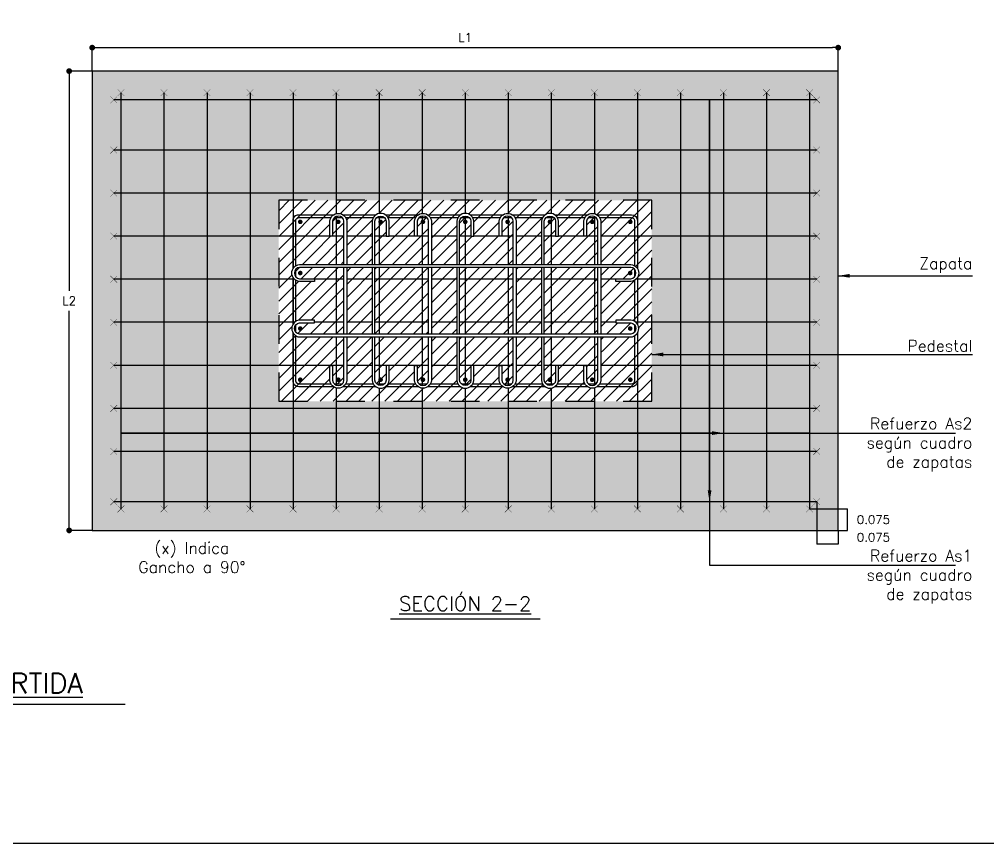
# Model space of a CAD drawing. Header units: millimetres. Extents: x 0 to 197, y -27 to 41.
# Drawn here: x 70.997 to 74.372, y -26.257 to -23.386 of the extents above; entities that cross this region are included whole.
import ezdxf
from ezdxf import colors
from ezdxf.entities.mleader import LeaderData, LeaderLine
from ezdxf.enums import TextEntityAlignment as Align
from ezdxf.math import Vec2, Vec3

# ---------------------------------------------------------------- set-up
doc = ezdxf.new("R2010")
doc.units = ezdxf.units.MM
doc.header["$LTSCALE"] = 0.01
doc.header["$PDMODE"] = 3
doc.linetypes.add('DASHED2', pattern=[0.375, 0.25, -0.125])
for name, color, linetype in [('FC_COTAS', 1, 'Continuous'), ('FC_COTAS @ 100', 1, 'Continuous'), ('FC_COTAS @ 20', 1, 'Continuous'), ('FC_HATCH 253', 253, 'Continuous'), ('FC_HATCH ZAPATAS', 254, 'Continuous'), ('FC_PROYECCION', 6, 'DASHED2'), ('FC_R-140', 2, 'Continuous'), ('FC_R-200', 5, 'Continuous'), ('FC_R-80', 11, 'Continuous'), ('FC_R-80 @ 20', 11, 'Continuous'), ('FC_REFUERZO', 5, 'Continuous'), ('FC_ZAPATAS', 3, 'Continuous')]:
    doc.layers.add(name, color=color, linetype=linetype)
doc.layers.add('FC_HOJA', color=230, linetype='Continuous', plot=False)
doc.styles.add('FC_TEXT', font='romans.shx', dxfattribs={"height": 0.002})
doc.styles.add('FC_TEXT1', font='romans.shx')
doc.dimstyles.new('FC_COTAS', dxfattribs={"dimtxt": 0.0015, "dimasz": 0.001, "dimexe": 0, "dimexo": 0, "dimgap": 0.001, "dimtad": 1, "dimtih": 1, "dimtoh": 1, "dimzin": 0, "dimdsep": 46, "dimtxsty": 'FC_TEXT1', "dimblk": 'DOT', "dimcen": 0.09, "dimclrd": 256, "dimclre": 256, "dimclrt": 256, "dimadec": 0, "dimazin": 0, "dimtfac": 1, "dimtix": 1, "dimtmove": 2, "dimatfit": 3, "dimfxl": 1.002, "dimtolj": 1, "dimtzin": 0, "dimlwd": -1, "dimarcsym": 0})
doc.dimstyles.new('FC_COTAS$7', dxfattribs={"dimtxt": 0.002, "dimasz": 0.002, "dimexe": 0, "dimexo": 0, "dimgap": 0.000375, "dimtad": 2, "dimtih": 1, "dimtoh": 1, "dimzin": 0, "dimdsep": 46, "dimtxsty": 'FC_TEXT1', "dimblk": 'DOT', "dimcen": 0.09, "dimclrd": 256, "dimclre": 256, "dimclrt": 11, "dimadec": 0, "dimazin": 0, "dimtfac": 1, "dimtix": 1, "dimtmove": 2, "dimatfit": 3, "dimfxl": 1.002, "dimtolj": 1, "dimtzin": 0, "dimlwd": -1, "dimarcsym": 0})

# ---------------------------------------------------------------- blocks, each defined once
blk = doc.blocks.new('*U548')
at = {"layer": 'FC_R-140', "color": 4, "ltscale": 1.5}
blk.add_lwpolyline([(-0.01305, 0), (0.01305, 0)], dxfattribs=at)
at = {"layer": 'FC_R-140', "ltscale": 1.5, "style": 'FC_TEXT1'}
blk.add_attdef('%%UTÍTULO', text='', height=0.0025, dxfattribs=at).set_placement((0, 0.00266), align=Align.MIDDLE_CENTER)
at = {"layer": 'FC_R-80', "ltscale": 1.5, "style": 'FC_TEXT1'}
blk.add_attdef('ESCALA', text='', height=0.002, dxfattribs=at).set_placement((-0.01305, -0.0017), align=Align.MIDDLE_LEFT)
blk = doc.blocks.new('FC_B_Gancho 90°')
at = {"layer": 'FC_COTAS', "ltscale": 0.9, "const_width": 0.00342}
for points in [[(-0.04, 0.04), (0.04, -0.04)], [(-0.04, -0.04), (0.04, 0.04)]]:
    blk.add_lwpolyline(points, dxfattribs=at)
blk = doc.blocks.new('*U547')
at = {"color": 0, "lineweight": -2}
blk.add_wipeout([(0.0294, -0.5), (0.0294, -0.5535), (0.0285, -0.5577), (0.0274, -0.5612), (0.0258, -0.5645), (0.0237, -0.5676), (0.0213, -0.5705), (0.0186, -0.573), (0.0156, -0.5751), (0.0123, -0.5769), (0.0089, -0.5782), (0.0053, -0.5791), (0.0016, -0.5795), (-0.0021, -0.5795), (-0.0058, -0.579), (-0.0094, -0.5781), (-0.0128, -0.5767), (-0.0161, -0.5748), (-0.019, -0.5726), (-0.0217, -0.5701), (-0.0241, -0.5672), (-0.026, -0.564), (-0.0276, -0.5607), (-0.0287, -0.5571), (-0.0294, -0.5533), (-0.0294, 0.0032), (-0.0287, 0.0071), (-0.0276, 0.0106), (-0.026, 0.014), (-0.0241, 0.0171), (-0.0217, 0.02), (-0.019, 0.0226), (-0.0161, 0.0248), (-0.0128, 0.0266), (-0.0094, 0.028), (-0.0058, 0.029), (-0.0021, 0.0295), (0.0016, 0.0295), (0.0053, 0.0291), (0.0089, 0.0282), (0.0123, 0.0268), (0.0156, 0.0251), (0.0186, 0.0229), (0.0213, 0.0204), (0.0237, 0.0176), (0.0258, 0.0145), (0.0274, 0.0111), (0.0285, 0.0076), (0.0293, 0.004), (0.0294, 0.0026), (0.0294, -0.0501), (0.0198, -0.0501), (0.0198, 0.0022), (0.0197, 0.0027), (0.0193, 0.0051), (0.0185, 0.0075), (0.0174, 0.0098), (0.016, 0.0119), (0.0144, 0.0138), (0.0126, 0.0155), (0.0105, 0.0169), (0.0083, 0.0181), (0.006, 0.019), (0.0036, 0.0196), (0.0011, 0.0199), (-0.0014, 0.0199), (-0.0039, 0.0195), (-0.0063, 0.0189), (-0.0086, 0.0179), (-0.0108, 0.0167), (-0.0128, 0.0152), (-0.0146, 0.0135), (-0.0162, 0.0116), (-0.0175, 0.0094), (-0.0186, 0.0072), (-0.0193, 0.0048), (-0.0198, 0.0024), (-0.0198, -0.5524), (-0.0193, -0.5548), (-0.0186, -0.5572), (-0.0175, -0.5595), (-0.0162, -0.5616), (-0.0146, -0.5635), (-0.0128, -0.5653), (-0.0108, -0.5668), (-0.0086, -0.568), (-0.0063, -0.5689), (-0.0039, -0.5696), (-0.0014, -0.5699), (0.0011, -0.5699), (0.0036, -0.5696), (0.006, -0.569), (0.0083, -0.5681), (0.0105, -0.567), (0.0126, -0.5655), (0.0144, -0.5638), (0.016, -0.5619), (0.0174, -0.5598), (0.0185, -0.5575), (0.0193, -0.5552), (0.0198, -0.5526), (0.0198, -0.5)], dxfattribs=at)
blk.add_lwpolyline([(0.0198, -0.5), (0.0198, -0.5521, -0.900773), (-0.0198, -0.5521), (-0.0198, 0.0021, -0.900773), (0.0198, 0.0021), (0.0198, -0.0501), (0.0294, -0.0501), (0.0294, 0.0025, 0.917819), (-0.0294, 0.0025), (-0.0294, -0.5526), (-0.0294, -0.5526, 0.917819), (0.0294, -0.5526), (0.0294, -0.5)], format="xyb", close=True, dxfattribs=at)
blk = doc.blocks.new('_Dot')
at = {"color": 0, "linetype": 'ByBlock', "lineweight": -2}
blk.add_line((-0.5, 0), (-1, 0), dxfattribs=at)
at = {"color": 0, "linetype": 'ByBlock', "const_width": 0.5}
blk.add_lwpolyline([(-0.25, 0, 1), (0.25, 0, 1)], format="xyb", close=True, dxfattribs=at)
blk = doc.blocks.new('*U509')
at = {"color": 0, "lineweight": -2}
blk.add_wipeout([(-0.0294, -0.5), (-0.0294, -0.5535), (-0.0285, -0.5577), (-0.0274, -0.5612), (-0.0258, -0.5645), (-0.0237, -0.5676), (-0.0213, -0.5705), (-0.0186, -0.573), (-0.0156, -0.5751), (-0.0123, -0.5769), (-0.0089, -0.5782), (-0.0053, -0.5791), (-0.0016, -0.5795), (0.0021, -0.5795), (0.0058, -0.579), (0.0094, -0.5781), (0.0128, -0.5767), (0.0161, -0.5748), (0.019, -0.5726), (0.0217, -0.5701), (0.0241, -0.5672), (0.026, -0.564), (0.0276, -0.5607), (0.0287, -0.5571), (0.0294, -0.5533), (0.0294, 0.0032), (0.0287, 0.0071), (0.0276, 0.0106), (0.026, 0.014), (0.0241, 0.0171), (0.0217, 0.02), (0.019, 0.0226), (0.0161, 0.0248), (0.0128, 0.0266), (0.0094, 0.028), (0.0058, 0.029), (0.0021, 0.0295), (-0.0016, 0.0295), (-0.0053, 0.0291), (-0.0089, 0.0282), (-0.0123, 0.0268), (-0.0156, 0.0251), (-0.0186, 0.0229), (-0.0213, 0.0204), (-0.0237, 0.0176), (-0.0258, 0.0145), (-0.0274, 0.0111), (-0.0285, 0.0076), (-0.0293, 0.004), (-0.0294, 0.0026), (-0.0294, -0.0501), (-0.0198, -0.0501), (-0.0198, 0.0022), (-0.0197, 0.0027), (-0.0193, 0.0051), (-0.0185, 0.0075), (-0.0174, 0.0098), (-0.016, 0.0119), (-0.0144, 0.0138), (-0.0126, 0.0155), (-0.0105, 0.0169), (-0.0083, 0.0181), (-0.006, 0.019), (-0.0036, 0.0196), (-0.0011, 0.0199), (0.0014, 0.0199), (0.0039, 0.0195), (0.0063, 0.0189), (0.0086, 0.0179), (0.0108, 0.0167), (0.0128, 0.0152), (0.0146, 0.0135), (0.0162, 0.0116), (0.0175, 0.0094), (0.0186, 0.0072), (0.0193, 0.0048), (0.0198, 0.0024), (0.0198, -0.5524), (0.0193, -0.5548), (0.0186, -0.5572), (0.0175, -0.5595), (0.0162, -0.5616), (0.0146, -0.5635), (0.0128, -0.5653), (0.0108, -0.5668), (0.0086, -0.568), (0.0063, -0.5689), (0.0039, -0.5696), (0.0014, -0.5699), (-0.0011, -0.5699), (-0.0036, -0.5696), (-0.006, -0.569), (-0.0083, -0.5681), (-0.0105, -0.567), (-0.0126, -0.5655), (-0.0144, -0.5638), (-0.016, -0.5619), (-0.0174, -0.5598), (-0.0185, -0.5575), (-0.0193, -0.5552), (-0.0198, -0.5526), (-0.0198, -0.5)], dxfattribs=at)
blk.add_lwpolyline([(-0.0198, -0.5), (-0.0198, -0.5521, 0.900773), (0.0198, -0.5521), (0.0198, 0.0021, 0.900773), (-0.0198, 0.0021), (-0.0198, -0.0501), (-0.0294, -0.0501), (-0.0294, 0.0025, -0.917819), (0.0294, 0.0025), (0.0294, -0.5526), (0.0294, -0.5526, -0.917819), (-0.0294, -0.5526), (-0.0294, -0.5)], format="xyb", close=True, dxfattribs=at)
blk = doc.blocks.new('*U510')
at = {"color": 0, "lineweight": -2}
blk.add_wipeout([(0.0294, -0.5), (0.0294, -0.5535), (0.0285, -0.5577), (0.0274, -0.5612), (0.0258, -0.5645), (0.0237, -0.5676), (0.0213, -0.5705), (0.0186, -0.573), (0.0156, -0.5751), (0.0123, -0.5769), (0.0089, -0.5782), (0.0053, -0.5791), (0.0016, -0.5795), (-0.0021, -0.5795), (-0.0058, -0.579), (-0.0094, -0.5781), (-0.0128, -0.5767), (-0.0161, -0.5748), (-0.019, -0.5726), (-0.0217, -0.5701), (-0.0241, -0.5672), (-0.026, -0.564), (-0.0276, -0.5607), (-0.0287, -0.5571), (-0.0294, -0.5533), (-0.0294, 0.0032), (-0.0287, 0.0071), (-0.0276, 0.0106), (-0.026, 0.014), (-0.0241, 0.0171), (-0.0217, 0.02), (-0.019, 0.0226), (-0.0161, 0.0248), (-0.0128, 0.0266), (-0.0094, 0.028), (-0.0058, 0.029), (-0.0021, 0.0295), (0.0016, 0.0295), (0.0053, 0.0291), (0.0089, 0.0282), (0.0123, 0.0268), (0.0156, 0.0251), (0.0186, 0.0229), (0.0213, 0.0204), (0.0237, 0.0176), (0.0258, 0.0145), (0.0274, 0.0111), (0.0285, 0.0076), (0.0293, 0.004), (0.0294, 0.0026), (0.0294, -0.0501), (0.0198, -0.0501), (0.0198, 0.0022), (0.0197, 0.0027), (0.0193, 0.0051), (0.0185, 0.0075), (0.0174, 0.0098), (0.016, 0.0119), (0.0144, 0.0138), (0.0126, 0.0155), (0.0105, 0.0169), (0.0083, 0.0181), (0.006, 0.019), (0.0036, 0.0196), (0.0011, 0.0199), (-0.0014, 0.0199), (-0.0039, 0.0195), (-0.0063, 0.0189), (-0.0086, 0.0179), (-0.0108, 0.0167), (-0.0128, 0.0152), (-0.0146, 0.0135), (-0.0162, 0.0116), (-0.0175, 0.0094), (-0.0186, 0.0072), (-0.0193, 0.0048), (-0.0198, 0.0024), (-0.0198, -0.5524), (-0.0193, -0.5548), (-0.0186, -0.5572), (-0.0175, -0.5595), (-0.0162, -0.5616), (-0.0146, -0.5635), (-0.0128, -0.5653), (-0.0108, -0.5668), (-0.0086, -0.568), (-0.0063, -0.5689), (-0.0039, -0.5696), (-0.0014, -0.5699), (0.0011, -0.5699), (0.0036, -0.5696), (0.006, -0.569), (0.0083, -0.5681), (0.0105, -0.567), (0.0126, -0.5655), (0.0144, -0.5638), (0.016, -0.5619), (0.0174, -0.5598), (0.0185, -0.5575), (0.0193, -0.5552), (0.0198, -0.5526), (0.0198, -0.5)], dxfattribs=at)
blk.add_lwpolyline([(0.0198, -0.5), (0.0198, -0.5521, -0.900773), (-0.0198, -0.5521), (-0.0198, 0.0021, -0.900773), (0.0198, 0.0021), (0.0198, -0.0501), (0.0294, -0.0501), (0.0294, 0.0025, 0.917819), (-0.0294, 0.0025), (-0.0294, -0.5526), (-0.0294, -0.5526, 0.917819), (0.0294, -0.5526), (0.0294, -0.5)], format="xyb", close=True, dxfattribs=at)
blk = doc.blocks.new('*U518')
at = {"color": 0, "lineweight": -2}
blk.add_wipeout([(0.0294, -0.5), (0.0294, -0.5535), (0.0285, -0.5577), (0.0274, -0.5612), (0.0258, -0.5645), (0.0237, -0.5676), (0.0213, -0.5705), (0.0186, -0.573), (0.0156, -0.5751), (0.0123, -0.5769), (0.0089, -0.5782), (0.0053, -0.5791), (0.0016, -0.5795), (-0.0021, -0.5795), (-0.0058, -0.579), (-0.0094, -0.5781), (-0.0128, -0.5767), (-0.0161, -0.5748), (-0.019, -0.5726), (-0.0217, -0.5701), (-0.0241, -0.5672), (-0.026, -0.564), (-0.0276, -0.5607), (-0.0287, -0.5571), (-0.0294, -0.5533), (-0.0294, 0.0032), (-0.0287, 0.0071), (-0.0276, 0.0106), (-0.026, 0.014), (-0.0241, 0.0171), (-0.0217, 0.02), (-0.019, 0.0226), (-0.0161, 0.0248), (-0.0128, 0.0266), (-0.0094, 0.028), (-0.0058, 0.029), (-0.0021, 0.0295), (0.0016, 0.0295), (0.0053, 0.0291), (0.0089, 0.0282), (0.0123, 0.0268), (0.0156, 0.0251), (0.0186, 0.0229), (0.0213, 0.0204), (0.0237, 0.0176), (0.0258, 0.0145), (0.0274, 0.0111), (0.0285, 0.0076), (0.0293, 0.004), (0.0294, 0.0026), (0.0294, -0.0501), (0.0198, -0.0501), (0.0198, 0.0022), (0.0197, 0.0027), (0.0193, 0.0051), (0.0185, 0.0075), (0.0174, 0.0098), (0.016, 0.0119), (0.0144, 0.0138), (0.0126, 0.0155), (0.0105, 0.0169), (0.0083, 0.0181), (0.006, 0.019), (0.0036, 0.0196), (0.0011, 0.0199), (-0.0014, 0.0199), (-0.0039, 0.0195), (-0.0063, 0.0189), (-0.0086, 0.0179), (-0.0108, 0.0167), (-0.0128, 0.0152), (-0.0146, 0.0135), (-0.0162, 0.0116), (-0.0175, 0.0094), (-0.0186, 0.0072), (-0.0193, 0.0048), (-0.0198, 0.0024), (-0.0198, -0.5524), (-0.0193, -0.5548), (-0.0186, -0.5572), (-0.0175, -0.5595), (-0.0162, -0.5616), (-0.0146, -0.5635), (-0.0128, -0.5653), (-0.0108, -0.5668), (-0.0086, -0.568), (-0.0063, -0.5689), (-0.0039, -0.5696), (-0.0014, -0.5699), (0.0011, -0.5699), (0.0036, -0.5696), (0.006, -0.569), (0.0083, -0.5681), (0.0105, -0.567), (0.0126, -0.5655), (0.0144, -0.5638), (0.016, -0.5619), (0.0174, -0.5598), (0.0185, -0.5575), (0.0193, -0.5552), (0.0198, -0.5526), (0.0198, -0.5)], dxfattribs=at)
blk.add_lwpolyline([(0.0198, -0.5), (0.0198, -0.5521, -0.900773), (-0.0198, -0.5521), (-0.0198, 0.0021, -0.900773), (0.0198, 0.0021), (0.0198, -0.0501), (0.0294, -0.0501), (0.0294, 0.0025, 0.917819), (-0.0294, 0.0025), (-0.0294, -0.5526), (-0.0294, -0.5526, 0.917819), (0.0294, -0.5526), (0.0294, -0.5)], format="xyb", close=True, dxfattribs=at)
blk = doc.blocks.new('*U519')
at = {"color": 0, "lineweight": -2}
blk.add_wipeout([(-0.0294, -0.5), (-0.0294, -0.5535), (-0.0285, -0.5577), (-0.0274, -0.5612), (-0.0258, -0.5645), (-0.0237, -0.5676), (-0.0213, -0.5705), (-0.0186, -0.573), (-0.0156, -0.5751), (-0.0123, -0.5769), (-0.0089, -0.5782), (-0.0053, -0.5791), (-0.0016, -0.5795), (0.0021, -0.5795), (0.0058, -0.579), (0.0094, -0.5781), (0.0128, -0.5767), (0.0161, -0.5748), (0.019, -0.5726), (0.0217, -0.5701), (0.0241, -0.5672), (0.026, -0.564), (0.0276, -0.5607), (0.0287, -0.5571), (0.0294, -0.5533), (0.0294, 0.0032), (0.0287, 0.0071), (0.0276, 0.0106), (0.026, 0.014), (0.0241, 0.0171), (0.0217, 0.02), (0.019, 0.0226), (0.0161, 0.0248), (0.0128, 0.0266), (0.0094, 0.028), (0.0058, 0.029), (0.0021, 0.0295), (-0.0016, 0.0295), (-0.0053, 0.0291), (-0.0089, 0.0282), (-0.0123, 0.0268), (-0.0156, 0.0251), (-0.0186, 0.0229), (-0.0213, 0.0204), (-0.0237, 0.0176), (-0.0258, 0.0145), (-0.0274, 0.0111), (-0.0285, 0.0076), (-0.0293, 0.004), (-0.0294, 0.0026), (-0.0294, -0.0501), (-0.0198, -0.0501), (-0.0198, 0.0022), (-0.0197, 0.0027), (-0.0193, 0.0051), (-0.0185, 0.0075), (-0.0174, 0.0098), (-0.016, 0.0119), (-0.0144, 0.0138), (-0.0126, 0.0155), (-0.0105, 0.0169), (-0.0083, 0.0181), (-0.006, 0.019), (-0.0036, 0.0196), (-0.0011, 0.0199), (0.0014, 0.0199), (0.0039, 0.0195), (0.0063, 0.0189), (0.0086, 0.0179), (0.0108, 0.0167), (0.0128, 0.0152), (0.0146, 0.0135), (0.0162, 0.0116), (0.0175, 0.0094), (0.0186, 0.0072), (0.0193, 0.0048), (0.0198, 0.0024), (0.0198, -0.5524), (0.0193, -0.5548), (0.0186, -0.5572), (0.0175, -0.5595), (0.0162, -0.5616), (0.0146, -0.5635), (0.0128, -0.5653), (0.0108, -0.5668), (0.0086, -0.568), (0.0063, -0.5689), (0.0039, -0.5696), (0.0014, -0.5699), (-0.0011, -0.5699), (-0.0036, -0.5696), (-0.006, -0.569), (-0.0083, -0.5681), (-0.0105, -0.567), (-0.0126, -0.5655), (-0.0144, -0.5638), (-0.016, -0.5619), (-0.0174, -0.5598), (-0.0185, -0.5575), (-0.0193, -0.5552), (-0.0198, -0.5526), (-0.0198, -0.5)], dxfattribs=at)
blk.add_lwpolyline([(-0.0198, -0.5), (-0.0198, -0.5521, 0.900773), (0.0198, -0.5521), (0.0198, 0.0021, 0.900773), (-0.0198, 0.0021), (-0.0198, -0.0501), (-0.0294, -0.0501), (-0.0294, 0.0025, -0.917819), (0.0294, 0.0025), (0.0294, -0.5526), (0.0294, -0.5526, -0.917819), (-0.0294, -0.5526), (-0.0294, -0.5)], format="xyb", close=True, dxfattribs=at)
blk = doc.blocks.new('*U520')
at = {"color": 0, "lineweight": -2}
blk.add_wipeout([(-0.0294, -0.5), (-0.0294, -0.5535), (-0.0285, -0.5577), (-0.0274, -0.5612), (-0.0258, -0.5645), (-0.0237, -0.5676), (-0.0213, -0.5705), (-0.0186, -0.573), (-0.0156, -0.5751), (-0.0123, -0.5769), (-0.0089, -0.5782), (-0.0053, -0.5791), (-0.0016, -0.5795), (0.0021, -0.5795), (0.0058, -0.579), (0.0094, -0.5781), (0.0128, -0.5767), (0.0161, -0.5748), (0.019, -0.5726), (0.0217, -0.5701), (0.0241, -0.5672), (0.026, -0.564), (0.0276, -0.5607), (0.0287, -0.5571), (0.0294, -0.5533), (0.0294, 0.0032), (0.0287, 0.0071), (0.0276, 0.0106), (0.026, 0.014), (0.0241, 0.0171), (0.0217, 0.02), (0.019, 0.0226), (0.0161, 0.0248), (0.0128, 0.0266), (0.0094, 0.028), (0.0058, 0.029), (0.0021, 0.0295), (-0.0016, 0.0295), (-0.0053, 0.0291), (-0.0089, 0.0282), (-0.0123, 0.0268), (-0.0156, 0.0251), (-0.0186, 0.0229), (-0.0213, 0.0204), (-0.0237, 0.0176), (-0.0258, 0.0145), (-0.0274, 0.0111), (-0.0285, 0.0076), (-0.0293, 0.004), (-0.0294, 0.0026), (-0.0294, -0.0501), (-0.0198, -0.0501), (-0.0198, 0.0022), (-0.0197, 0.0027), (-0.0193, 0.0051), (-0.0185, 0.0075), (-0.0174, 0.0098), (-0.016, 0.0119), (-0.0144, 0.0138), (-0.0126, 0.0155), (-0.0105, 0.0169), (-0.0083, 0.0181), (-0.006, 0.019), (-0.0036, 0.0196), (-0.0011, 0.0199), (0.0014, 0.0199), (0.0039, 0.0195), (0.0063, 0.0189), (0.0086, 0.0179), (0.0108, 0.0167), (0.0128, 0.0152), (0.0146, 0.0135), (0.0162, 0.0116), (0.0175, 0.0094), (0.0186, 0.0072), (0.0193, 0.0048), (0.0198, 0.0024), (0.0198, -0.5524), (0.0193, -0.5548), (0.0186, -0.5572), (0.0175, -0.5595), (0.0162, -0.5616), (0.0146, -0.5635), (0.0128, -0.5653), (0.0108, -0.5668), (0.0086, -0.568), (0.0063, -0.5689), (0.0039, -0.5696), (0.0014, -0.5699), (-0.0011, -0.5699), (-0.0036, -0.5696), (-0.006, -0.569), (-0.0083, -0.5681), (-0.0105, -0.567), (-0.0126, -0.5655), (-0.0144, -0.5638), (-0.016, -0.5619), (-0.0174, -0.5598), (-0.0185, -0.5575), (-0.0193, -0.5552), (-0.0198, -0.5526), (-0.0198, -0.5)], dxfattribs=at)
blk.add_lwpolyline([(-0.0198, -0.5), (-0.0198, -0.5521, 0.900773), (0.0198, -0.5521), (0.0198, 0.0021, 0.900773), (-0.0198, 0.0021), (-0.0198, -0.0501), (-0.0294, -0.0501), (-0.0294, 0.0025, -0.917819), (0.0294, 0.0025), (0.0294, -0.5526), (0.0294, -0.5526, -0.917819), (-0.0294, -0.5526), (-0.0294, -0.5)], format="xyb", close=True, dxfattribs=at)
blk = doc.blocks.new('*U521')
at = {"color": 0, "lineweight": -2}
blk.add_wipeout([(-0.0294, -0.5), (-0.0294, -0.5535), (-0.0285, -0.5577), (-0.0274, -0.5612), (-0.0258, -0.5645), (-0.0237, -0.5676), (-0.0213, -0.5705), (-0.0186, -0.573), (-0.0156, -0.5751), (-0.0123, -0.5769), (-0.0089, -0.5782), (-0.0053, -0.5791), (-0.0016, -0.5795), (0.0021, -0.5795), (0.0058, -0.579), (0.0094, -0.5781), (0.0128, -0.5767), (0.0161, -0.5748), (0.019, -0.5726), (0.0217, -0.5701), (0.0241, -0.5672), (0.026, -0.564), (0.0276, -0.5607), (0.0287, -0.5571), (0.0294, -0.5533), (0.0294, 0.0032), (0.0287, 0.0071), (0.0276, 0.0106), (0.026, 0.014), (0.0241, 0.0171), (0.0217, 0.02), (0.019, 0.0226), (0.0161, 0.0248), (0.0128, 0.0266), (0.0094, 0.028), (0.0058, 0.029), (0.0021, 0.0295), (-0.0016, 0.0295), (-0.0053, 0.0291), (-0.0089, 0.0282), (-0.0123, 0.0268), (-0.0156, 0.0251), (-0.0186, 0.0229), (-0.0213, 0.0204), (-0.0237, 0.0176), (-0.0258, 0.0145), (-0.0274, 0.0111), (-0.0285, 0.0076), (-0.0293, 0.004), (-0.0294, 0.0026), (-0.0294, -0.0501), (-0.0198, -0.0501), (-0.0198, 0.0022), (-0.0197, 0.0027), (-0.0193, 0.0051), (-0.0185, 0.0075), (-0.0174, 0.0098), (-0.016, 0.0119), (-0.0144, 0.0138), (-0.0126, 0.0155), (-0.0105, 0.0169), (-0.0083, 0.0181), (-0.006, 0.019), (-0.0036, 0.0196), (-0.0011, 0.0199), (0.0014, 0.0199), (0.0039, 0.0195), (0.0063, 0.0189), (0.0086, 0.0179), (0.0108, 0.0167), (0.0128, 0.0152), (0.0146, 0.0135), (0.0162, 0.0116), (0.0175, 0.0094), (0.0186, 0.0072), (0.0193, 0.0048), (0.0198, 0.0024), (0.0198, -0.5524), (0.0193, -0.5548), (0.0186, -0.5572), (0.0175, -0.5595), (0.0162, -0.5616), (0.0146, -0.5635), (0.0128, -0.5653), (0.0108, -0.5668), (0.0086, -0.568), (0.0063, -0.5689), (0.0039, -0.5696), (0.0014, -0.5699), (-0.0011, -0.5699), (-0.0036, -0.5696), (-0.006, -0.569), (-0.0083, -0.5681), (-0.0105, -0.567), (-0.0126, -0.5655), (-0.0144, -0.5638), (-0.016, -0.5619), (-0.0174, -0.5598), (-0.0185, -0.5575), (-0.0193, -0.5552), (-0.0198, -0.5526), (-0.0198, -0.5)], dxfattribs=at)
blk.add_lwpolyline([(-0.0198, -0.5), (-0.0198, -0.5521, 0.900773), (0.0198, -0.5521), (0.0198, 0.0021, 0.900773), (-0.0198, 0.0021), (-0.0198, -0.0501), (-0.0294, -0.0501), (-0.0294, 0.0025, -0.917819), (0.0294, 0.0025), (0.0294, -0.5526), (0.0294, -0.5526, -0.917819), (-0.0294, -0.5526), (-0.0294, -0.5)], format="xyb", close=True, dxfattribs=at)
blk = doc.blocks.new('*U522')
at = {"color": 0, "lineweight": -2}
blk.add_wipeout([(1.0999, 0.0294), (1.1535, 0.0294), (1.1576, 0.0285), (1.1611, 0.0274), (1.1645, 0.0258), (1.1676, 0.0237), (1.1704, 0.0213), (1.1729, 0.0186), (1.1751, 0.0156), (1.1768, 0.0123), (1.1782, 0.0089), (1.1791, 0.0053), (1.1795, 0.0016), (1.1795, -0.0021), (1.179, -0.0058), (1.178, -0.0094), (1.1766, -0.0128), (1.1748, -0.0161), (1.1726, -0.019), (1.17, -0.0217), (1.1671, -0.0241), (1.164, -0.026), (1.1606, -0.0276), (1.1571, -0.0287), (1.1533, -0.0294), (-0.0032, -0.0294), (-0.0071, -0.0287), (-0.0106, -0.0276), (-0.014, -0.026), (-0.0171, -0.0241), (-0.02, -0.0217), (-0.0226, -0.019), (-0.0248, -0.0161), (-0.0266, -0.0128), (-0.028, -0.0094), (-0.029, -0.0058), (-0.0295, -0.0021), (-0.0295, 0.0016), (-0.0291, 0.0053), (-0.0282, 0.0089), (-0.0268, 0.0123), (-0.0251, 0.0156), (-0.0229, 0.0186), (-0.0204, 0.0213), (-0.0176, 0.0237), (-0.0145, 0.0258), (-0.0111, 0.0274), (-0.0076, 0.0285), (-0.004, 0.0293), (-0.0026, 0.0294), (0.0501, 0.0294), (0.0501, 0.0198), (-0.0022, 0.0198), (-0.0027, 0.0197), (-0.0051, 0.0193), (-0.0075, 0.0185), (-0.0098, 0.0174), (-0.0119, 0.016), (-0.0138, 0.0144), (-0.0155, 0.0126), (-0.0169, 0.0105), (-0.0181, 0.0083), (-0.019, 0.006), (-0.0196, 0.0036), (-0.0199, 0.0011), (-0.0199, -0.0014), (-0.0195, -0.0039), (-0.0189, -0.0063), (-0.0179, -0.0086), (-0.0167, -0.0108), (-0.0152, -0.0128), (-0.0135, -0.0146), (-0.0116, -0.0162), (-0.0094, -0.0175), (-0.0072, -0.0186), (-0.0048, -0.0193), (-0.0024, -0.0198), (1.1524, -0.0198), (1.1548, -0.0193), (1.1572, -0.0186), (1.1594, -0.0175), (1.1616, -0.0162), (1.1635, -0.0146), (1.1652, -0.0128), (1.1667, -0.0108), (1.168, -0.0086), (1.1689, -0.0063), (1.1695, -0.0039), (1.1699, -0.0014), (1.1699, 0.0011), (1.1696, 0.0036), (1.169, 0.006), (1.1681, 0.0083), (1.1669, 0.0105), (1.1655, 0.0126), (1.1638, 0.0144), (1.1619, 0.016), (1.1598, 0.0174), (1.1575, 0.0185), (1.1551, 0.0193), (1.1525, 0.0198), (1.0999, 0.0198)], dxfattribs=at)
blk.add_lwpolyline([(1.0999, 0.0198), (1.1521, 0.0198, -0.900773), (1.1521, -0.0198), (-0.0021, -0.0198, -0.900773), (-0.0021, 0.0198), (0.0501, 0.0198), (0.0501, 0.0294), (-0.0025, 0.0294, 0.917819), (-0.0025, -0.0294), (1.1525, -0.0294), (1.1525, -0.0294, 0.917819), (1.1525, 0.0294), (1.0999, 0.0294)], format="xyb", close=True, dxfattribs=at)
blk = doc.blocks.new('*U523')
at = {"color": 0, "lineweight": -2}
blk.add_wipeout([(1.0999, -0.0294), (1.1535, -0.0294), (1.1576, -0.0285), (1.1611, -0.0274), (1.1645, -0.0258), (1.1676, -0.0237), (1.1704, -0.0213), (1.1729, -0.0186), (1.1751, -0.0156), (1.1768, -0.0123), (1.1782, -0.0089), (1.1791, -0.0053), (1.1795, -0.0016), (1.1795, 0.0021), (1.179, 0.0058), (1.178, 0.0094), (1.1766, 0.0128), (1.1748, 0.0161), (1.1726, 0.019), (1.17, 0.0217), (1.1671, 0.0241), (1.164, 0.026), (1.1606, 0.0276), (1.1571, 0.0287), (1.1533, 0.0294), (-0.0032, 0.0294), (-0.0071, 0.0287), (-0.0106, 0.0276), (-0.014, 0.026), (-0.0171, 0.0241), (-0.02, 0.0217), (-0.0226, 0.019), (-0.0248, 0.0161), (-0.0266, 0.0128), (-0.028, 0.0094), (-0.029, 0.0058), (-0.0295, 0.0021), (-0.0295, -0.0016), (-0.0291, -0.0053), (-0.0282, -0.0089), (-0.0268, -0.0123), (-0.0251, -0.0156), (-0.0229, -0.0186), (-0.0204, -0.0213), (-0.0176, -0.0237), (-0.0145, -0.0258), (-0.0111, -0.0274), (-0.0076, -0.0285), (-0.004, -0.0293), (-0.0026, -0.0294), (0.0501, -0.0294), (0.0501, -0.0198), (-0.0022, -0.0198), (-0.0027, -0.0197), (-0.0051, -0.0193), (-0.0075, -0.0185), (-0.0098, -0.0174), (-0.0119, -0.016), (-0.0138, -0.0144), (-0.0155, -0.0126), (-0.0169, -0.0105), (-0.0181, -0.0083), (-0.019, -0.006), (-0.0196, -0.0036), (-0.0199, -0.0011), (-0.0199, 0.0014), (-0.0195, 0.0039), (-0.0189, 0.0063), (-0.0179, 0.0086), (-0.0167, 0.0108), (-0.0152, 0.0128), (-0.0135, 0.0146), (-0.0116, 0.0162), (-0.0094, 0.0175), (-0.0072, 0.0186), (-0.0048, 0.0193), (-0.0024, 0.0198), (1.1524, 0.0198), (1.1548, 0.0193), (1.1572, 0.0186), (1.1594, 0.0175), (1.1616, 0.0162), (1.1635, 0.0146), (1.1652, 0.0128), (1.1667, 0.0108), (1.168, 0.0086), (1.1689, 0.0063), (1.1695, 0.0039), (1.1699, 0.0014), (1.1699, -0.0011), (1.1696, -0.0036), (1.169, -0.006), (1.1681, -0.0083), (1.1669, -0.0105), (1.1655, -0.0126), (1.1638, -0.0144), (1.1619, -0.016), (1.1598, -0.0174), (1.1575, -0.0185), (1.1551, -0.0193), (1.1525, -0.0198), (1.0999, -0.0198)], dxfattribs=at)
blk.add_lwpolyline([(1.0999, -0.0198), (1.1521, -0.0198, 0.900773), (1.1521, 0.0198), (-0.0021, 0.0198, 0.900773), (-0.0021, -0.0198), (0.0501, -0.0198), (0.0501, -0.0294), (-0.0025, -0.0294, -0.917819), (-0.0025, 0.0294), (1.1525, 0.0294), (1.1525, 0.0294, -0.917819), (1.1525, -0.0294), (1.0999, -0.0294)], format="xyb", close=True, dxfattribs=at)
blk = doc.blocks.new('*U479')
at = {"layer": 'FC_R-140', "color": 4, "ltscale": 1.5}
blk.add_lwpolyline([(-0.03621, -0.00466), (0.03681, -0.00466)], dxfattribs=at)
at = {"layer": 'FC_R-200', "color": 4, "ltscale": 1.5}
blk.add_lwpolyline([(-0.05757, 0), (0.05757, 0)], dxfattribs=at)
at = {"layer": 'FC_R-140', "ltscale": 1.5, "style": 'FC_TEXT1'}
blk.add_attdef('%%UNIVEL', text='', height=0.0025, dxfattribs=at).set_placement((0.00013, -0.002), align=Align.MIDDLE_CENTER)
at = {"layer": 'FC_R-200', "ltscale": 1.5, "style": 'FC_TEXT1'}
blk.add_attdef('%%UTÍTULO', text='', height=0.0035, dxfattribs=at).set_placement((0.00001, 0.00366), align=Align.MIDDLE_CENTER)
at = {"layer": 'FC_R-80', "ltscale": 1.5, "style": 'FC_TEXT'}
blk.add_attdef('ESCALA', text='', height=0.002, dxfattribs=at).set_placement((-0.03621, -0.00538), align=Align.TOP_LEFT)
blk = doc.blocks.new('*D562')
at = {"layer": 'Defpoints', "color": 0, "transparency": 16777216}
for p in [(73.776, -25.066), (73.851, -25.166), (73.776, -25.214)]:
    blk.add_point(p, dxfattribs=at)
at = {"layer": 'FC_COTAS', "lineweight": -2, "transparency": 16777216}
for p, q in [((73.776, -25.066), (73.776, -25.214)), ((73.851, -25.166), (73.851, -25.214))]:
    blk.add_line(p, q, dxfattribs=at)
at = {"layer": 'FC_COTAS', "transparency": 16777216}
blk.add_line((73.851, -25.214), (73.776, -25.214), dxfattribs=at)
at = {"layer": 'FC_COTAS', "transparency": 16777216, "insert": (73.9736, -25.19), "char_height": 0.03, "attachment_point": 5, "style": 'FC_TEXT1'}
blk.add_mtext('\\A1;0.075', dxfattribs=at)
blk = doc.blocks.new('*D563')
at = {"layer": 'Defpoints', "color": 0, "transparency": 16777216}
for p in [(73.851, -23.4842), (71.251, -23.566), (73.851, -23.566)]:
    blk.add_point(p, dxfattribs=at)
at = {"layer": 'FC_COTAS', "lineweight": -2, "transparency": 16777216}
for p, q in [((71.251, -23.566), (71.251, -23.4842)), ((73.851, -23.566), (73.851, -23.4842))]:
    blk.add_line(p, q, dxfattribs=at)
at = {"layer": 'FC_COTAS', "transparency": 16777216}
blk.add_line((71.271, -23.4842), (73.831, -23.4842), dxfattribs=at)
at = {"layer": 'FC_COTAS', "transparency": 16777216, "xscale": 0.02, "yscale": 0.02, "zscale": 0.02, "rotation": 180}
blk.add_blockref('_Dot', (71.251, -23.4842), dxfattribs=at)
at = {"layer": 'FC_COTAS', "transparency": 16777216, "xscale": 0.02, "yscale": 0.02, "zscale": 0.02}
blk.add_blockref('_Dot', (73.851, -23.4842), dxfattribs=at)
at = {"layer": 'FC_COTAS', "transparency": 16777216, "insert": (72.551, -23.4492), "char_height": 0.03, "attachment_point": 5, "style": 'FC_TEXT1'}
blk.add_mtext('\\A1;L1', dxfattribs=at)
blk = doc.blocks.new('*D564')
at = {"layer": 'Defpoints', "color": 0, "transparency": 16777216}
for p in [(73.751, -25.091), (73.8831, -25.091), (73.851, -25.166)]:
    blk.add_point(p, dxfattribs=at)
at = {"layer": 'FC_COTAS', "lineweight": -2, "transparency": 16777216}
for p, q in [((73.751, -25.091), (73.8831, -25.091)), ((73.851, -25.166), (73.8831, -25.166))]:
    blk.add_line(p, q, dxfattribs=at)
at = {"layer": 'FC_COTAS', "transparency": 16777216}
blk.add_line((73.8831, -25.166), (73.8831, -25.091), dxfattribs=at)
at = {"layer": 'FC_COTAS', "transparency": 16777216, "insert": (73.9736, -25.1285), "char_height": 0.03, "attachment_point": 5, "style": 'FC_TEXT1'}
blk.add_mtext('\\A1;0.075', dxfattribs=at)
blk = doc.blocks.new('*D565')
at = {"layer": 'Defpoints', "color": 0, "transparency": 16777216}
for p in [(71.1706, -23.566), (71.251, -23.566), (71.251, -25.166)]:
    blk.add_point(p, dxfattribs=at)
at = {"layer": 'FC_COTAS', "lineweight": -2, "transparency": 16777216}
for p, q in [((71.251, -23.566), (71.1706, -23.566)), ((71.251, -25.166), (71.1706, -25.166))]:
    blk.add_line(p, q, dxfattribs=at)
at = {"layer": 'FC_COTAS', "transparency": 16777216}
for p, q in [((71.1706, -23.586), (71.1706, -24.331)), ((71.1706, -25.146), (71.1706, -24.401))]:
    blk.add_line(p, q, dxfattribs=at)
at = {"layer": 'FC_COTAS', "transparency": 16777216, "xscale": 0.02, "yscale": 0.02, "zscale": 0.02}
for p, rotation in [((71.1706, -23.566), 90), ((71.1706, -25.166), 270)]:
    blk.add_blockref('_Dot', p, dxfattribs=dict(at, rotation=rotation))
at = {"layer": 'FC_COTAS', "transparency": 16777216, "insert": (71.1706, -24.366), "char_height": 0.03, "attachment_point": 5, "style": 'FC_TEXT1'}
blk.add_mtext('\\A1;L2', dxfattribs=at)
blk = doc.blocks.new('FC_B_Convencion de estribos_1')
at = {"layer": 'FC_COTAS @ 100', "ltscale": 0.6}
ml = blk.add_multileader_mtext('Standard', dxfattribs=at)
ml.set_content('Separación', color=11, style='FC_TEXT1')
ml.set_leader_properties()
ml.build(insert=Vec2(0, 0))
ml.multileader.update_dxf_attribs({"text_left_attachment_type": 6, "text_right_attachment_type": 6, "dogleg_length": 0.008, "arrow_head_size": 0.15, "scale": 100})
ctx = ml.context
ctx.base_point, ctx.scale, ctx.char_height, ctx.arrow_head_size, ctx.landing_gap_size, ctx.plane_origin = Vec3(-0.0067, 2.1926), 100, 0.15, 0.15, 0.1, Vec3(1.4222, 2.7247)
ctx.left_attachment, ctx.right_attachment = 6, 6
notes = []
notes.append((ctx, [(0, (1, 1, 0), (1.8578, 2.1926), (-1, 0), 0.486, [(0, [(2.5167, 2.1926)], 0, [])])]))
ctx.mtext.insert, ctx.mtext.width, ctx.mtext.line_spacing_style, ctx.mtext.flow_direction = Vec3(0.0933, 2.3926), 1.306762, 2, 5
ml = blk.add_multileader_mtext('Standard', dxfattribs=at)
ml.set_content('Cantidad de ramas verticales(**)', color=11, style='FC_TEXT1')
ml.set_leader_properties()
ml.build(insert=Vec2(0, 0))
ml.multileader.update_dxf_attribs({"has_dogleg": 0, "text_left_attachment_type": 6, "text_right_attachment_type": 6, "dogleg_length": 0.008, "arrow_head_size": 0.15, "scale": 100})
ctx = ml.context
ctx.base_point, ctx.scale, ctx.char_height, ctx.arrow_head_size, ctx.landing_gap_size, ctx.plane_origin = Vec3(0.0043, 1.0619), 100, 0.15, 0.15, 0.1, Vec3(0.5183, 1.749)
ctx.left_attachment, ctx.right_attachment = 6, 6
notes.append((ctx, [(0, (1, 1, 0), (1.8571, 1.0619), (-1, 0), 0.217, [(0, [(1.9564, 1.0619)], 0, [])])]))
ctx.mtext.insert, ctx.mtext.width, ctx.mtext.line_spacing_style, ctx.mtext.flow_direction = Vec3(0.1043, 1.2619), 1.595804, 2, 5
for ctx, leaders in notes:
    for number, flags, end, landing, length, lines in leaders:
        leader = LeaderData()
        leader.index, (leader.has_last_leader_line, leader.has_dogleg_vector, leader.attachment_direction) = number, flags
        leader.last_leader_point, leader.dogleg_vector, leader.dogleg_length = Vec3(end), Vec3(landing), length
        for number, points, colour, breaks in lines:
            line = LeaderLine()
            line.index, line.vertices, line.color, line.breaks = number, Vec3.list(points), colors.encode_raw_color(colour), breaks
            leader.lines.append(line)
        ctx.leaders.append(leader)

msp = doc.modelspace()

# ---------------------------------------------------------------- hatches: boundary and pattern name
at = {"layer": 'FC_HATCH 253', "ltscale": 0.9}
h = msp.add_hatch(dxfattribs=at)
h.set_pattern_fill('ANSI31', color=256, scale=0.01)
h.set_pattern_definition([(45, (30.81949, -35.454444), (-0.02245064, 0.02245064), [])])
h.paths.add_polyline_path([(71.901, -24.716), (73.201, -24.716), (73.201, -24.016), (71.901, -24.016)])
at = {"layer": 'FC_HATCH ZAPATAS'}
h = msp.add_hatch(color=256, dxfattribs=at)
h.dxf.hatch_style = 1
h.paths.add_polyline_path([(71.251, -25.166), (73.851, -25.166), (73.851, -23.566), (71.251, -23.566)])
h.paths.add_polyline_path([(71.901, -24.716), (73.201, -24.716), (73.201, -24.016), (71.901, -24.016)], flags=16)

# ---------------------------------------------------------------- linework, layer by layer
at = {"layer": 'FC_HATCH 253'}
for points in [[(71.9709, -24.066), (73.131, -24.066, -0.414135), (73.151, -24.086), (73.151, -24.646, -0.414293), (73.131, -24.666), (71.9709, -24.666, -0.414135), (71.9509, -24.646), (71.9509, -24.086, -0.414292)], [(71.9709, -24.076), (73.131, -24.076, -0.414135), (73.141, -24.086), (73.141, -24.646, -0.414293), (73.131, -24.656), (71.9709, -24.656, -0.414135), (71.9609, -24.646), (71.9609, -24.086, -0.414292)]]:
    msp.add_lwpolyline(points, format="xyb", close=True, dxfattribs=at)
at = {"layer": 'FC_HATCH 253', "const_width": 0.008}
for points in [[(71.98, -24.091, -1), (71.972, -24.091, -1)], [(72.1125, -24.091, -1), (72.1045, -24.091, -1)], [(72.26, -24.091, -1), (72.252, -24.091, -1)], [(72.4076, -24.091, -1), (72.3996, -24.091, -1)], [(72.5551, -24.091, -1), (72.5471, -24.091, -1)], [(72.7027, -24.091, -1), (72.6947, -24.091, -1)], [(72.8502, -24.091, -1), (72.8422, -24.091, -1)], [(72.9977, -24.091, -1), (72.9897, -24.091, -1)], [(73.1223, -24.091, 1), (73.1303, -24.091, 1)], [(71.98, -24.2693, -1), (71.972, -24.2693, -1)], [(73.122, -24.2693, 1), (73.13, -24.2693, 1)], [(71.98, -24.4627, -1), (71.972, -24.4627, -1)], [(73.122, -24.4627, 1), (73.13, -24.4627, 1)], [(71.98, -24.641, 1), (71.972, -24.641, 1)], [(72.1125, -24.641, 1), (72.1045, -24.641, 1)], [(72.26, -24.641, 1), (72.252, -24.641, 1)], [(72.4076, -24.641, 1), (72.3996, -24.641, 1)], [(72.5551, -24.641, 1), (72.5471, -24.641, 1)], [(72.7027, -24.641, 1), (72.6947, -24.641, 1)], [(72.8502, -24.641, 1), (72.8422, -24.641, 1)], [(72.9977, -24.641, 1), (72.9897, -24.641, 1)], [(73.1223, -24.641, -1), (73.1303, -24.641, -1)]]:
    msp.add_lwpolyline(points, format="xyb", close=True, dxfattribs=at)
at = {"layer": 'FC_PROYECCION', "ltscale": 0.6}
msp.add_lwpolyline([(71.901, -24.716), (73.201, -24.716), (73.201, -24.016), (71.901, -24.016)], close=True, dxfattribs=at)
at = {"layer": 'FC_REFUERZO', "color": 7}
for points in [[(71.351, -23.641), (71.351, -25.091)], [(71.501, -23.641), (71.501, -25.091)], [(71.651, -23.641), (71.651, -25.091)], [(71.801, -23.641), (71.801, -25.091)], [(71.951, -23.641), (71.951, -25.091)], [(72.101, -23.641), (72.101, -25.091)], [(72.251, -23.641), (72.251, -25.091)], [(72.401, -23.641), (72.401, -25.091)], [(72.551, -23.641), (72.551, -25.091)], [(72.701, -23.641), (72.701, -25.091)], [(72.851, -23.641), (72.851, -25.091)], [(73.001, -23.641), (73.001, -25.091)], [(73.151, -23.641), (73.151, -25.091)], [(73.301, -23.641), (73.301, -25.091)], [(73.451, -23.641), (73.451, -25.091)], [(73.601, -23.641), (73.601, -25.091)], [(73.751, -23.641), (73.751, -25.091)], [(73.776, -23.666), (71.326, -23.666)], [(73.776, -23.841), (71.326, -23.841)], [(73.776, -23.991), (71.326, -23.991)], [(73.776, -24.141), (71.326, -24.141)], [(73.776, -24.291), (71.326, -24.291)], [(73.776, -24.441), (71.326, -24.441)], [(73.776, -24.591), (71.326, -24.591)], [(73.776, -24.741), (71.326, -24.741)], [(73.776, -24.891), (71.326, -24.891)], [(73.776, -25.066), (71.326, -25.066)]]:
    msp.add_lwpolyline(points, dxfattribs=at)
at = {"layer": 'FC_ZAPATAS'}
msp.add_lwpolyline([(71.251, -25.166), (73.851, -25.166), (73.851, -23.566), (71.251, -23.566)], close=True, dxfattribs=at)

# ---------------------------------------------------------------- block references
msp.add_blockref('FC_B_Convencion de estribos_1', (37.6442, -26.3039))
at = {"layer": 'FC_COTAS', "yscale": 0.2925, "zscale": 0.2925}
for p, xscale, rotation in [((71.326, -23.666), -0.2925, 270), ((71.351, -23.641), -0.2925, 270), ((71.501, -23.641), -0.2925, 270), ((71.651, -23.641), -0.2925, 270), ((71.801, -23.641), -0.2925, 270), ((71.951, -23.641), -0.2925, 270), ((72.101, -23.641), -0.2925, 270), ((72.251, -23.641), -0.2925, 270), ((72.401, -23.641), -0.2925, 270), ((72.551, -23.641), -0.2925, 270), ((72.701, -23.641), -0.2925, 270), ((72.851, -23.641), -0.2925, 270), ((73.001, -23.641), -0.2925, 270), ((73.151, -23.641), -0.2925, 270), ((73.301, -23.641), -0.2925, 270), ((73.451, -23.641), -0.2925, 270), ((73.601, -23.641), -0.2925, 270), ((73.751, -23.641), -0.2925, 270), ((73.776, -23.666), -0.2925, 270), ((71.326, -23.841), 0.2925, 90.00000000000001), ((73.776, -23.841), -0.2925, 270), ((71.326, -23.991), 0.2925, 90.00000000000001), ((73.776, -23.991), -0.2925, 270), ((71.326, -24.141), 0.2925, 90.00000000000001), ((73.776, -24.141), -0.2925, 270), ((71.326, -24.291), 0.2925, 90.00000000000001), ((73.776, -24.291), -0.2925, 270), ((71.326, -24.441), 0.2925, 90.00000000000001), ((73.776, -24.441), -0.2925, 270), ((71.326, -24.591), 0.2925, 90.00000000000001), ((73.776, -24.591), -0.2925, 270), ((71.326, -24.741), 0.2925, 90.00000000000001), ((73.776, -24.741), -0.2925, 270), ((71.326, -24.891), 0.2925, 90.00000000000001), ((73.776, -24.891), -0.2925, 270), ((71.326, -25.066), 0.2925, 90.00000000000001), ((73.776, -25.066), -0.2925, 270), ((71.351, -25.091), 0.2925, 270), ((71.501, -25.091), 0.2925, 270), ((71.651, -25.091), 0.2925, 270), ((71.801, -25.091), 0.2925, 270), ((71.951, -25.091), 0.2925, 270), ((72.101, -25.091), 0.2925, 270), ((72.251, -25.091), 0.2925, 270), ((72.401, -25.091), 0.2925, 270), ((72.551, -25.091), 0.2925, 270), ((72.701, -25.091), 0.2925, 270), ((72.851, -25.091), 0.2925, 270), ((73.001, -25.091), 0.2925, 270), ((73.151, -25.091), 0.2925, 270), ((73.301, -25.091), 0.2925, 270), ((73.451, -25.091), 0.2925, 270), ((73.601, -25.091), 0.2925, 270), ((73.751, -25.091), 0.2925, 270)]:
    msp.add_blockref('FC_B_Gancho 90°', p, dxfattribs=dict(at, xscale=xscale, rotation=rotation))
at = {"layer": 'FC_COTAS', "xscale": 20, "yscale": 20, "zscale": 20}
msp.add_blockref('*U548', (72.551, -25.4742), dxfattribs=at).add_auto_attribs({'%%UTÍTULO': '%%USECCIÓN 2-2'})
at = {"layer": 'FC_R-200', "ltscale": 1.5, "xscale": 20, "yscale": 20, "zscale": 20}
msp.add_blockref('*U479', (70.2143, -25.7713), dxfattribs=at).add_auto_attribs({'%%UTÍTULO': '%%UDETALLE GENERAL DE ZAPATA COMPARTIDA', '%%UNIVEL': '%%UAPLICA PARA LAS ZAPATAS A-7, E-7', 'ESCALA': 'ESC. 1:20'})

# ---------------------------------------------------------------- texts
at = {"layer": 'FC_COTAS @ 20', "color": 11, "char_height": 0.04, "attachment_point": 9, "style": 'FC_TEXT1'}
for s, insert in [('Zapata', (74.3184, -24.269)), ('Pedestal', (74.3184, -24.543))]:
    msp.add_mtext(s, dxfattribs=dict(at, insert=insert))
at = {"layer": 'FC_R-80 @ 20', "insert": (71.5784, -25.2606), "char_height": 0.04, "attachment_point": 5, "style": 'FC_TEXT1'}
msp.add_mtext('\\pi-0.12,l0.16,t0.16;(x) Indica\\PGancho a 90°', dxfattribs=at)

# ---------------------------------------------------------------- dimensions: what is measured, and where the dimension line sits
at = {"layer": 'FC_COTAS @ 20'}
dim = msp.add_linear_dim(base=(73.851, -23.4842), p1=(71.251, -23.566), p2=(73.851, -23.566), text='L1', dimstyle='FC_COTAS', override={"dimscale": 20, "dimtix": 1, "dimtofl": 1, "dimtmove": 2, "dimatfit": 1}, dxfattribs=at)
dim.commit()
dim.dimension.update_dxf_attribs({"geometry": '*D563', "text_midpoint": (72.551, -23.4492)})
dim = msp.add_linear_dim(base=(71.1706, -23.566), p1=(71.251, -25.166), p2=(71.251, -23.566), angle=90, text='L2', dimstyle='FC_COTAS', override={"dimscale": 20, "dimtix": 1, "dimtofl": 1, "dimtmove": 2, "dimatfit": 1}, dxfattribs=at)
dim.commit()
dim.dimension.update_dxf_attribs({"geometry": '*D565', "text_midpoint": (71.1706, -24.366)})
dim = msp.add_linear_dim(base=(73.776, -25.214), p1=(73.851, -25.166), p2=(73.776, -25.066), dimstyle='FC_COTAS', override={"dimscale": 20, "dimdec": 3, "dimtix": 1, "dimtofl": 1, "dimtmove": 2, "dimatfit": 1}, dxfattribs=at)
dim.commit()
dim.dimension.update_dxf_attribs({"geometry": '*D562', "text_midpoint": (73.9736, -25.19), "dimtype": 128})
dim = msp.add_linear_dim(base=(73.8831, -25.091), p1=(73.851, -25.166), p2=(73.751, -25.091), angle=90, dimstyle='FC_COTAS', override={"dimscale": 20, "dimdec": 3, "dimtix": 1, "dimtofl": 1, "dimtmove": 2, "dimatfit": 1}, dxfattribs=at)
dim.commit()
dim.dimension.update_dxf_attribs({"geometry": '*D564', "text_midpoint": (73.9736, -25.1285), "dimtype": 128})

# ---------------------------------------------------------------- leaders
at = {"layer": 'FC_COTAS @ 20', "annotation_type": 0, "has_hookline": 1, "hookline_direction": 0}
for points, text_width in [([(73.851, -24.279), (74.116, -24.279)], 0.1924), ([(73.201, -24.553), (74.0722, -24.553)], 0.2362)]:
    msp.add_leader(points, dimstyle='FC_COTAS$7', override={"dimscale": 20, "dimgap": 0.0005, "dimtad": 1}, dxfattribs=dict(at, text_width=text_width))
at = {"layer": 'FC_COTAS @ 20'}
ml = msp.add_multileader_mtext('Standard', dxfattribs=at)
ml.set_content('Refuerzo As1\\Psegún cuadro\\Pde zapatas', color=11, style='FC_TEXT1')
ml.set_leader_properties()
ml.build(insert=Vec2(0, 0))
ml.multileader.update_dxf_attribs({"text_left_attachment_type": 6, "text_right_attachment_type": 6, "dogleg_length": 0.008, "arrow_head_size": 0.04, "scale": 20})
ctx = ml.context
ctx.base_point, ctx.scale, ctx.char_height, ctx.arrow_head_size, ctx.landing_gap_size, ctx.plane_origin = Vec3(73.8908, -25.2874), 20, 0.04, 0.04, 0.02, Vec3(73.4026, -25.066)
ctx.left_attachment, ctx.right_attachment, ctx.text_align_type = 6, 6, 2
notes = []
notes.append((ctx, [(0, (1, 1, 0), (73.4026, -25.2874), (1, 0), 0.4882, [(9, [(73.4026, -25.066), (73.4026, -24.891), (73.4026, -24.741), (73.4026, -24.591), (73.4026, -24.441), (73.4026, -24.291), (73.4026, -24.141), (73.4026, -23.991), (73.4026, -23.841), (73.4026, -23.666)], 0, [])])]))
ctx.mtext.insert, ctx.mtext.alignment, ctx.mtext.line_spacing_style, ctx.mtext.flow_direction = Vec3(74.3184, -25.234), 3, 2, 5
ml = msp.add_multileader_mtext('Standard', dxfattribs=at)
ml.set_content('Refuerzo As2\\Psegún cuadro\\Pde zapatas', color=11, style='FC_TEXT1')
ml.set_leader_properties()
ml.build(insert=Vec2(0, 0))
ml.multileader.update_dxf_attribs({"text_left_attachment_type": 6, "text_right_attachment_type": 6, "dogleg_length": 0.008, "arrow_head_size": 0.04, "scale": 20})
ctx = ml.context
ctx.base_point, ctx.scale, ctx.char_height, ctx.arrow_head_size, ctx.landing_gap_size, ctx.plane_origin = Vec3(73.8908, -24.8269), 20, 0.04, 0.04, 0.02, Vec3(73.476, -24.8269)
ctx.left_attachment, ctx.right_attachment, ctx.text_align_type = 6, 6, 2
notes.append((ctx, [(0, (1, 1, 0), (73.8592, -24.8269), (1, 0), 0.0316, [(16, [(73.451, -24.8269), (73.301, -24.8269), (73.151, -24.8269), (73.001, -24.8269), (72.851, -24.8269), (72.701, -24.8269), (72.551, -24.8269), (72.401, -24.8269), (72.251, -24.8269), (72.101, -24.8269), (71.951, -24.8269), (71.801, -24.8269), (71.651, -24.8269), (71.501, -24.8269), (71.351, -24.8269), (73.751, -24.8269), (73.601, -24.8269)], 0, [])])]))
ctx.mtext.insert, ctx.mtext.alignment, ctx.mtext.line_spacing_style, ctx.mtext.flow_direction = Vec3(74.3184, -24.7736), 3, 2, 5
for ctx, leaders in notes:
    for number, flags, end, landing, length, lines in leaders:
        leader = LeaderData()
        leader.index, (leader.has_last_leader_line, leader.has_dogleg_vector, leader.attachment_direction) = number, flags
        leader.last_leader_point, leader.dogleg_vector, leader.dogleg_length = Vec3(end), Vec3(landing), length
        for number, points, colour, breaks in lines:
            line = LeaderLine()
            line.index, line.vertices, line.color, line.breaks = number, Vec3.list(points), colors.encode_raw_color(colour), breaks
            leader.lines.append(line)
        ctx.leaders.append(leader)

# ---------------------------------------------------------------- next in the draw order: block references
at = {"layer": 'FC_HATCH 253', "ltscale": 0.9}
msp.add_blockref('*U547', (72.256, -24.091), dxfattribs=at)

# ---------------------------------------------------------------- next in the draw order: linework, layer by layer
at = {"layer": 'FC_HOJA', "ltscale": 0.6}
msp.add_lwpolyline([(65.6633, -21.8766), (74.9303, -21.8766), (74.9303, -26.2571), (65.6633, -26.2571)], close=True, dxfattribs=at)

# ---------------------------------------------------------------- next in the draw order: block references
at = {"layer": 'FC_HATCH 253', "ltscale": 0.9}
for name, p in [('*U509', (72.1085, -24.091)), ('*U519', (72.4036, -24.091)), ('*U510', (72.5511, -24.091)), ('*U520', (72.6987, -24.091)), ('*U518', (72.8462, -24.091)), ('*U521', (72.9937, -24.091))]:
    msp.add_blockref(name, p, dxfattribs=at)

# ---------------------------------------------------------------- next in the draw order: block references
for name, p in [('*U523', (71.976, -24.2693)), ('*U522', (71.976, -24.4627))]:
    msp.add_blockref(name, p, dxfattribs=at)

doc.saveas('drawing.dxf')
